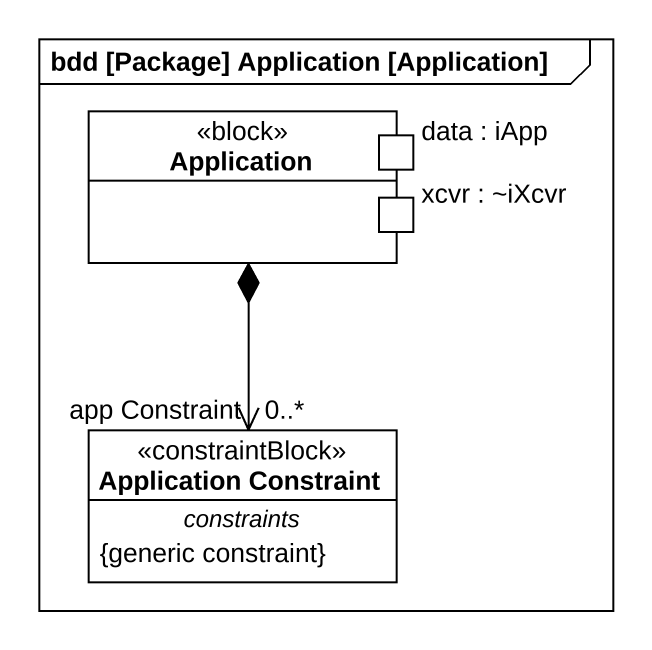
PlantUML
@startuml
mainframe bdd [Package] Application [Application]
allowmixing
hide circle
hide empty members
rectangle Application <<block>> {
  port "data : iApp" as data_iApp
  port "xcvr : ~iXcvr" as xcvr_iXcvr
}
class "Application Constraint" as Application_Constraint <<constraintBlock>> {
  -- constraints --
  {generic constraint}
}
Application *--> "app Constraint\n0..*" Application_Constraint
@enduml
